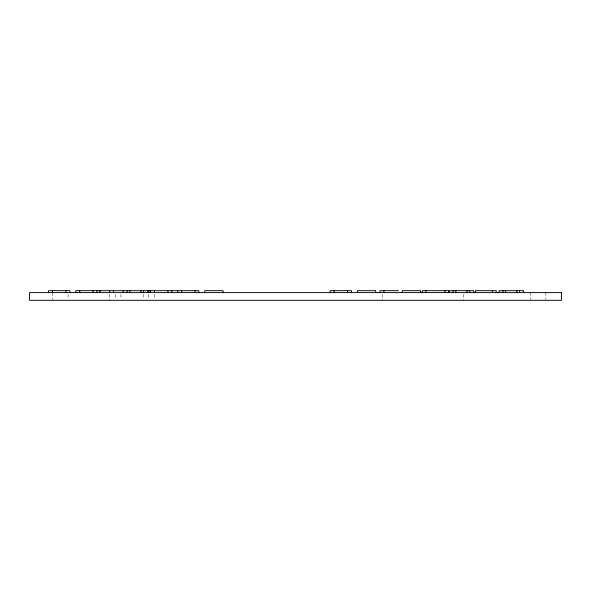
<?xml version="1.0" encoding="UTF-8"?>
<svg xmlns="http://www.w3.org/2000/svg" width="591" height="591" viewBox="0 0 591 591"><rect width="100%" height="100%" fill="white"/><g stroke="black" fill="none" stroke-linecap="round" stroke-linejoin="round"><path stroke-width="0.44" stroke-dasharray="2.96 2.22" d="M545.855 292.611L545.855 299.46M530.445 292.611L530.445 299.46M463.403 294.325L463.403 300.317M382.488 294.325L382.488 300.317M154.45 294.325L154.45 299.46M148.54 294.325L148.54 299.46M143.273 294.325L143.273 299.46M120.926 294.325L120.926 299.46M115.666 294.325L115.666 299.46M109.756 294.325L109.756 300.317M68.083 294.325L68.083 299.46M52.665 292.611L52.665 299.46"/><path stroke-width="0.89" d="M398.504 290.683L379.998 290.683L379.998 292.611M523.589 292.611L523.589 290.683L499.026 290.683L499.026 292.611M519.474 290.683L519.474 292.611M516.822 290.683L516.822 292.611M505.623 290.683L505.623 292.611M502.963 290.683L502.963 292.611M496.248 292.611L496.248 290.683L475.423 290.683L475.423 292.611M492.355 290.683L492.355 292.611M473.79 292.611L473.79 290.683L449.226 290.683L449.226 292.611M469.675 290.683L469.675 292.611M467.023 290.683L467.023 292.611M455.824 290.683L455.824 292.611M453.164 290.683L453.164 292.611M448.635 292.611L448.635 290.683L422.218 290.683L422.218 292.611M444.934 290.683L444.934 292.611M425.919 290.683L425.919 292.611M420.548 292.611L420.548 290.683L402.22 290.683L402.22 292.611M383.899 290.683L383.899 292.611M375.706 292.611L375.706 290.683L357.385 290.683L357.385 292.611M351.438 292.611L351.438 290.683L330.162 290.683L330.162 292.611M347.545 290.683L347.545 292.611M334.055 290.683L334.055 292.611M223.073 292.611L223.073 290.683L204.745 290.683L204.745 292.611M198.798 292.611L198.798 290.683L75.796 290.683L75.796 292.611M194.919 290.683L194.919 292.611M181.673 290.683L181.673 292.611M177.736 290.683L177.736 292.611M171.796 290.683L171.796 292.611M167.896 290.683L167.896 292.611M154.414 290.683L154.414 292.611M150.52 290.683L150.52 292.611M148.939 290.683L148.939 292.611M147.743 290.683L147.743 292.611M143.628 290.683L143.628 292.611M140.968 290.683L140.968 292.611M129.769 290.683L129.769 292.611M127.117 290.683L127.117 292.611M123.179 290.683L123.179 292.611M113.553 290.683L113.553 292.611M109.653 290.683L109.653 292.611M99.813 290.683L99.813 292.611M99.724 290.683L99.724 292.611M96.858 290.683L96.858 292.611M92.979 290.683L92.979 292.611M79.733 290.683L79.733 292.611M69.856 292.611L69.856 290.683L48.58 290.683L48.58 292.611M65.956 290.683L65.956 292.611M52.473 290.683L52.473 292.611M561.45 292.611L29.55 292.611L29.55 300.317L561.45 300.317L561.45 292.611"/></g></svg>
